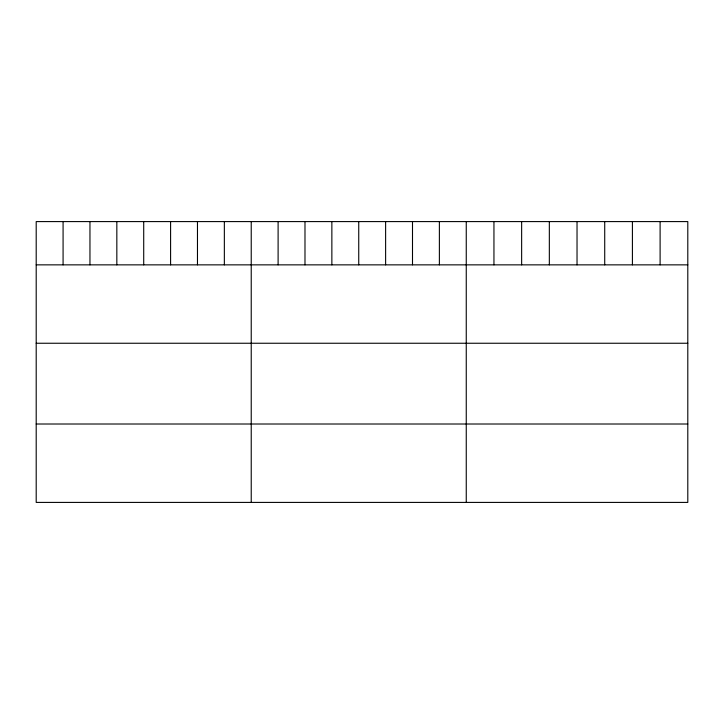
<?xml version="1.0" encoding="UTF-8"?>
<svg xmlns="http://www.w3.org/2000/svg" width="724" height="724" viewBox="0 0 724 724"><rect width="100%" height="100%" fill="white"/><g stroke="black" fill="none" stroke-linecap="round" stroke-linejoin="round"><path stroke-width="1.09" d="M687.8 264.857L687.8 502.411L36.2 502.411L36.2 221.589L687.8 221.589L687.8 264.857L36.2 264.857M36.2 343.248L687.8 343.248M36.2 424.011L687.8 424.011M660.107 221.589L660.107 264.857M632.414 221.589L632.414 264.857M604.721 221.589L604.721 264.857M577.028 221.589L577.028 264.857M549.335 221.589L549.335 264.857M521.642 221.589L521.642 264.857M493.949 221.589L493.949 264.857M466.256 221.589L466.256 502.411M439.377 221.589L439.377 264.857M412.499 221.589L412.499 264.857M385.621 221.589L385.621 264.857M358.742 221.589L358.742 264.857M331.863 221.589L331.863 264.857M304.985 221.589L304.985 264.857M278.107 221.589L278.107 264.857M251.228 221.589L251.228 502.411M224.35 221.589L224.35 264.857M197.471 221.589L197.471 264.857M170.593 221.589L170.593 264.857M143.714 221.589L143.714 264.857M116.835 221.589L116.835 264.857M89.957 221.589L89.957 264.857M63.079 221.589L63.079 264.857"/></g></svg>
